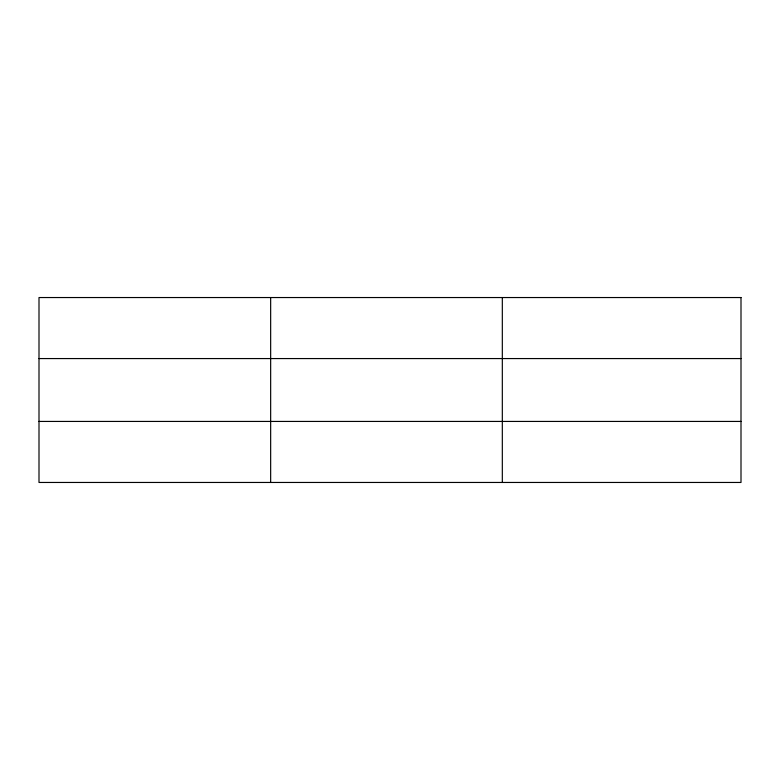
<?xml version="1.0" encoding="UTF-8"?>
<svg xmlns="http://www.w3.org/2000/svg" width="780" height="780" viewBox="0 0 780 780"><rect width="100%" height="100%" fill="white"/><g stroke="black" fill="none" stroke-linecap="round" stroke-linejoin="round"><path stroke-width="1.17" d="M270.66 482.459L270.66 297.541M502.32 482.459L502.32 297.541M39 358.566L741 358.566M39 421.434L741 421.434M741 297.541L741 482.459L39 482.459L39 297.541L741 297.541"/></g></svg>
